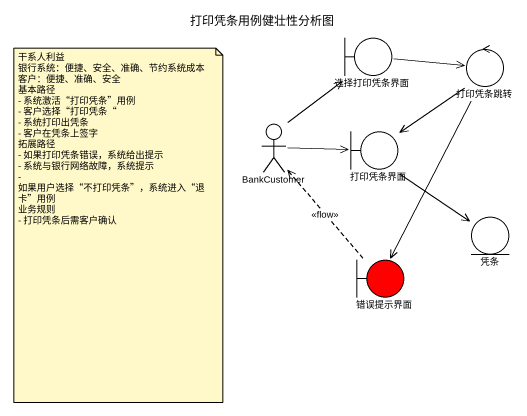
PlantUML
@startuml
title 打印凭条用例健壮性分析图
boundary 选择打印凭条界面
control 打印凭条跳转
actor BankCustomer
boundary 打印凭条界面
entity 凭条
boundary 错误提示界面 #FF0000
选择打印凭条界面 -right-> 打印凭条跳转
打印凭条跳转 --> 打印凭条界面
打印凭条跳转 --> 错误提示界面
BankCustomer -up-> 选择打印凭条界面
BankCustomer -right-> 打印凭条界面
打印凭条界面 --> 凭条
错误提示界面 .up.> BankCustomer : <<flow>>
note as N1
  干系人利益
  银行系统：便捷、安全、准确、节约系统成本
  客户：便捷、准确、安全
  基本路径
  - 系统激活“打印凭条”用例
  - 客户选择“打印凭条“
  - 系统打印出凭条
  - 客户在凭条上签字
  拓展路径
  - 如果打印凭条错误，系统给出提示
  - 系统与银行网络故障，系统提示
  - 如果用户选择“不打印凭条”，系统进入“退卡”用例
  业务规则
  - 打印凭条后需客户确认
end note
@enduml
